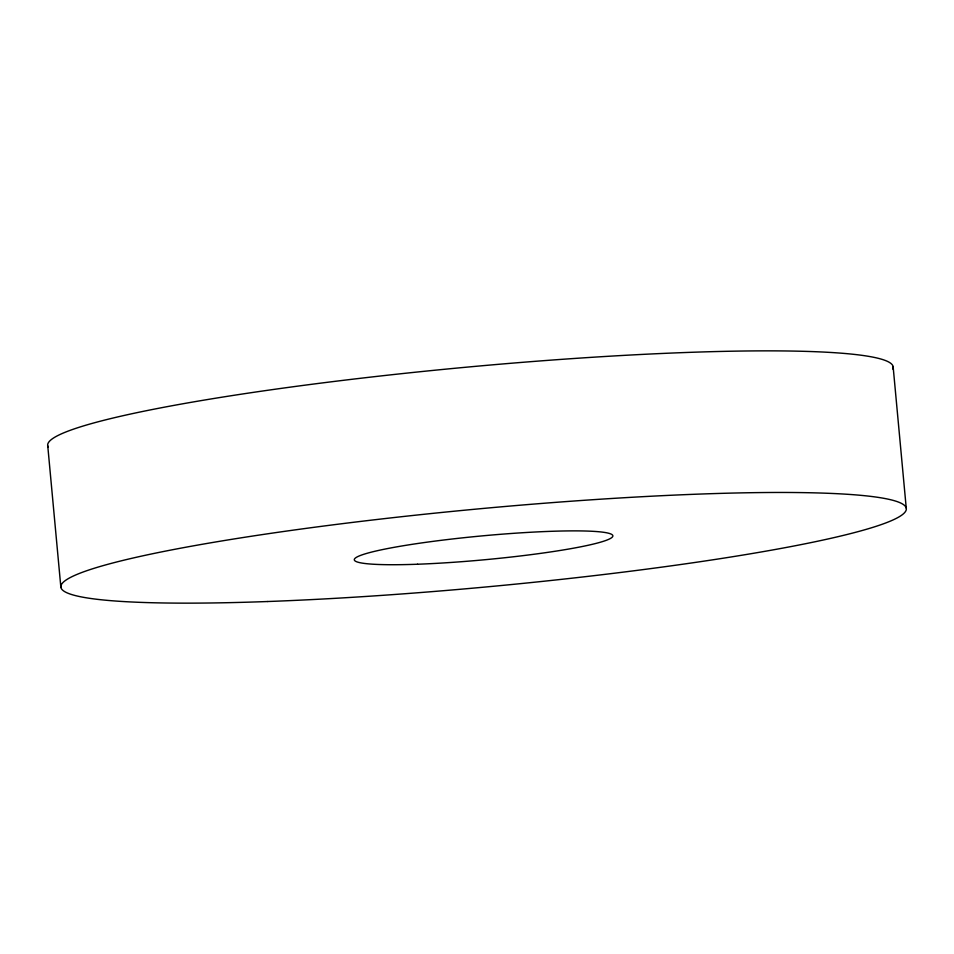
<?xml version="1.0" encoding="UTF-8"?>
<svg xmlns="http://www.w3.org/2000/svg" width="954" height="954" viewBox="0 0 954 954"><rect width="100%" height="100%" fill="white"/><g stroke="black" fill="none" stroke-linecap="round" stroke-linejoin="round"><path stroke-width="1.43" d="M893.123 366.574L906.252 508.172M47.748 445.828L60.877 587.425M48.201 447.021A424.566 39.221 -5.3 0 1 469.022 366.944A424.566 39.221 -5.3 0 1 892.789 369.079M417.542 564.231A129.839 11.997 -5.3 0 0 612.85 536.065A129.839 11.997 -5.3 0 0 420.32 543.112A129.839 11.997 -5.3 0 0 417.542 564.231M267.669 601.521A424.566 39.221 -5.3 0 0 906.3 509.412A424.566 39.221 -5.3 0 0 276.732 532.475A424.566 39.221 -5.3 0 0 267.669 601.521"/></g></svg>
